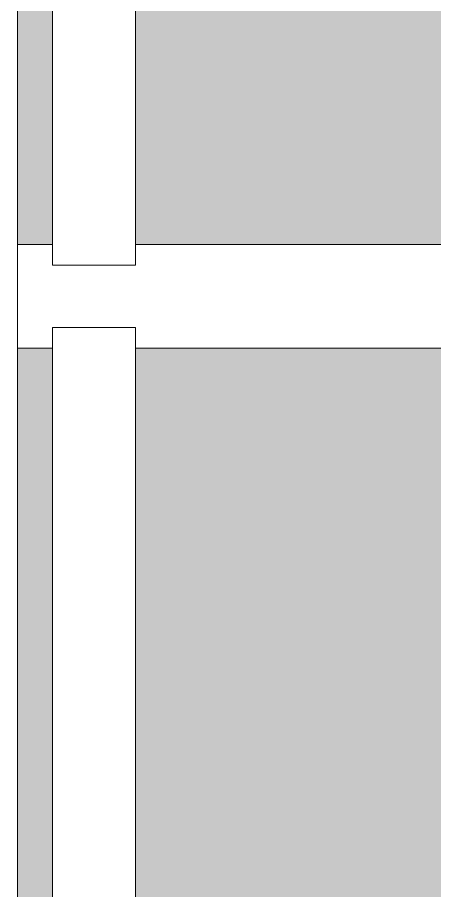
# Model space of a CAD drawing. Header units: millimetres. Extents: x -213547 to 415037, y -3642 to 106956.
# Drawn here: x 3918.8 to 4120.4, y 97248.8 to 97671 of the extents above; entities that cross this region are included whole.
import ezdxf

# ---------------------------------------------------------------- set-up
doc = ezdxf.new("R2010")
doc.units = ezdxf.units.MM
for name, color, linetype, lineweight in [('A-GLAZ-CURT', 7, 'Continuous', 9), ('A-GLAZ-CURT-2', 7, 'Continuous', 20), ('A-GLAZ-CWMG', 7, 'Continuous', 9), ('A-GLAZ-CWMG-1', 7, 'Continuous', 20)]:
    doc.layers.add(name, color=color, linetype=linetype, lineweight=lineweight)

# ---------------------------------------------------------------- blocks, each defined once
blk = doc.blocks.new('Системная панель - Стекло - 40мм-V190-Объем проектирования 1 этажа')
at = {"layer": 'A-GLAZ-CURT-2'}
for p, q in [((285, 40), (-285, 40)), ((-285, 40), (-285, 0)), ((-285, 0), (285, 0))]:
    blk.add_line(p, q, dxfattribs=at)
blk = doc.blocks.new('Прямоугольный импост - Импост структурный с накладкой - 190мм-V191-Объем проектирования 1 этажа')
at = {"layer": 'A-GLAZ-CWMG'}
for points in [[(3861.12, 17775.12), (3871.12, 17775.12), (3871.12, 18325.12), (3854.12, 18325.12), (3854.12, 17775.12)], [(4060, 17775.12), (4061.12, 17775.12), (4060, 18325.12), (3911.12, 18325.12), (3911.12, 17775.12), (4031.12, 17775.12)]]:
    blk.add_hatch(color=256, dxfattribs=at).paths.add_polyline_path(points)
blk.add_line((3854.12, 17775.12), (3854.12, 18325.12), dxfattribs=at)
blk = doc.blocks.new('Прямоугольный импост - Импост структурный с накладкой - 190мм-V192-Объем проектирования 1 этажа')
at = {"layer": 'A-GLAZ-CWMG-1'}
for p, q in [((-25, 0), (-25, 17)), ((-25, 17), (25, 17)), ((25, 17), (25, 0)), ((-15, 0), (-25, 0)), ((-15, -40), (-15, 0)), ((25, 0), (15, 0)), ((15, 0), (15, -40)), ((-25, -188.88), (-25, -40)), ((-25, -40), (-15, -40)), ((15, -40), (25, -40)), ((25, -40), (25, -188.88))]:
    blk.add_line(p, q, dxfattribs=at)
blk = doc.blocks.new('Системная панель - Стекло - 40мм-V207-Объем проектирования 1 этажа')
at = {"layer": 'A-GLAZ-CURT-2'}
for p, q in [((285, 40), (-285, 40)), ((285, 0), (285, 40)), ((-285, 0), (285, 0))]:
    blk.add_line(p, q, dxfattribs=at)
blk = doc.blocks.new('Прямоугольный импост - Импост структурный с накладкой - 190мм-V208-Объем проектирования 1 этажа')
at = {"layer": 'A-GLAZ-CWMG'}
for points in [[(3861.12, 18375.12), (3871.12, 18375.12), (3871.12, 18925.12), (3854.12, 18925.12), (3854.12, 18375.12)], [(4031.12, 18375.12), (4060, 18375.12), (4060, 18925.12), (3911.12, 18925.12), (3911.12, 18375.12), (4006.12, 18375.12)]]:
    blk.add_hatch(color=256, dxfattribs=at).paths.add_polyline_path(points)
blk.add_line((3854.12, 18375.12), (3854.12, 18925.12), dxfattribs=at)
blk = doc.blocks.new('1floor')
at = {"layer": 'A-GLAZ-CURT', "rotation": 269.9999999999999}
for name, p in [('Системная панель - Стекло - 40мм-V207-Объем проектирования 1 этажа', (3871.12, 18650.12)), ('Системная панель - Стекло - 40мм-V190-Объем проектирования 1 этажа', (3871.12, 18050.12))]:
    blk.add_blockref(name, p, dxfattribs=at)
at = {"layer": 'A-GLAZ-CWMG'}
for name in ['Прямоугольный импост - Импост структурный с накладкой - 190мм-V208-Объем проектирования 1 этажа', 'Прямоугольный импост - Импост структурный с накладкой - 190мм-V191-Объем проектирования 1 этажа']:
    blk.add_blockref(name, (0, 0), dxfattribs=at)
at = {"layer": 'A-GLAZ-CWMG', "extrusion": (0, 0, -1), "rotation": 270.0000000000001}
blk.add_blockref('Прямоугольный импост - Импост структурный с накладкой - 190мм-V192-Объем проектирования 1 этажа', (-3871.12, 18350.12), dxfattribs=at)

msp = doc.modelspace()

# ---------------------------------------------------------------- block references
msp.add_blockref('1floor', (64.7, 79186.05))

doc.saveas('drawing.dxf')
